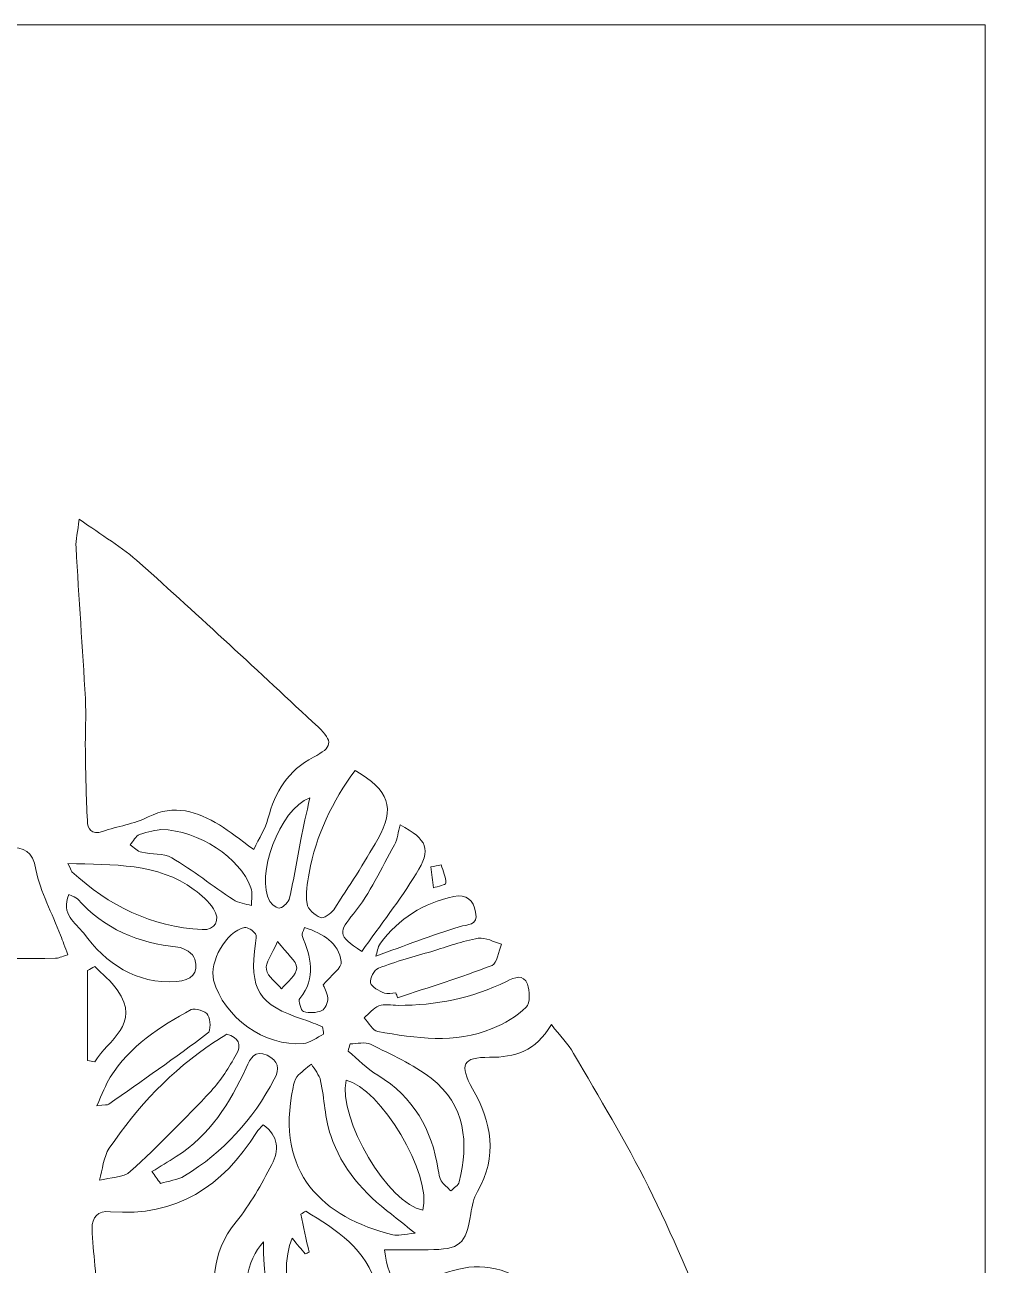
# Model space of a CAD drawing. Header units: inches. Extents: x 0.32 to 8.1, y -8.39 to -0.61.
# Drawn here: x 6.218 to 8.101, y -3.039 to -0.609 of the extents above; entities that cross this region are included whole.
import ezdxf

# ---------------------------------------------------------------- set-up
doc = ezdxf.new("R2010")
doc.units = ezdxf.units.IN
doc.header["$MEASUREMENT"] = 0
doc.layers.add('Layer 1', color=7, linetype='Continuous')

# ---------------------------------------------------------------- blocks, each defined once
blk = doc.blocks.new('block 2')
at = {"layer": 'Layer 1', "lineweight": 0}
for points, knots in [([(0.316, -8.3941), (0.316, -5.7992), (0.316, -3.2043), (0.316, -0.6095), (2.9109, -0.6095), (5.5058, -0.6095), (8.1006, -0.6095), (8.1006, -3.2034), (8.1006, -5.7974), (8.1006, -8.3939), (8.0751, -8.3939), (8.055, -8.3939), (8.0349, -8.3939), (5.4619, -8.394), (2.889, -8.394), (0.316, -8.3941)], [0, 0, 0, 0, 1, 1, 1, 2, 2, 2, 3, 3, 3, 4, 4, 4, 5, 5, 5, 5]), ([(6.667, -2.2248), (6.6778, -2.2019), (6.6897, -2.184), (6.6948, -2.1645), (6.7086, -2.1118), (6.7337, -2.0698), (6.7841, -2.0438), (6.8211, -2.0248), (6.8231, -2.0129), (6.793, -1.9848), (6.6774, -1.8769), (6.5614, -1.7693), (6.4436, -1.6637), (6.4095, -1.633), (6.369, -1.6094), (6.3247, -1.5778), (6.3219, -1.6022), (6.3177, -1.618), (6.3185, -1.6335), (6.3241, -1.7321), (6.3314, -1.8306), (6.3368, -1.9292), (6.3386, -1.9632), (6.3362, -1.9974), (6.3368, -2.0315), (6.3375, -2.0769), (6.3386, -2.1224), (6.3407, -2.1678), (6.3415, -2.1853), (6.3488, -2.1966), (6.3704, -2.1893), (6.4001, -2.1793), (6.4324, -2.1749), (6.46, -2.161), (6.5116, -2.135), (6.556, -2.1503), (6.5997, -2.1767), (6.6202, -2.1891), (6.6388, -2.2045), (6.667, -2.2248)], [0, 0, 0, 0, 1, 1, 1, 2, 2, 2, 3, 3, 3, 4, 4, 4, 5, 5, 5, 6, 6, 6, 7, 7, 7, 8, 8, 8, 9, 9, 9, 10, 10, 10, 11, 11, 11, 12, 12, 12, 13, 13, 13, 13]), ([(6.667, -2.2248), (6.6388, -2.2045), (6.6202, -2.1891), (6.5997, -2.1767), (6.556, -2.1503), (6.5116, -2.135), (6.46, -2.161), (6.4324, -2.1749), (6.4001, -2.1793), (6.3704, -2.1893), (6.3488, -2.1966), (6.3415, -2.1853), (6.3407, -2.1678), (6.3386, -2.1224), (6.3375, -2.0769), (6.3368, -2.0315), (6.3362, -1.9974), (6.3386, -1.9632), (6.3368, -1.9292), (6.3314, -1.8306), (6.3241, -1.7321), (6.3185, -1.6335), (6.3177, -1.618), (6.3219, -1.6022), (6.3247, -1.5778), (6.369, -1.6094), (6.4095, -1.633), (6.4436, -1.6637), (6.5614, -1.7693), (6.6774, -1.8769), (6.793, -1.9848), (6.8231, -2.0129), (6.8211, -2.0248), (6.7841, -2.0438), (6.7337, -2.0698), (6.7086, -2.1118), (6.6948, -2.1645), (6.6897, -2.184), (6.6778, -2.2019), (6.667, -2.2248)], [0, 0, 0, 0, 1, 1, 1, 2, 2, 2, 3, 3, 3, 4, 4, 4, 5, 5, 5, 6, 6, 6, 7, 7, 7, 8, 8, 8, 9, 9, 9, 10, 10, 10, 11, 11, 11, 12, 12, 12, 13, 13, 13, 13]), ([(6.8654, -2.0697), (6.8209, -2.1301), (6.7891, -2.1964), (6.7753, -2.2709), (6.7717, -2.2906), (6.7684, -2.3114), (6.7713, -2.3308), (6.7729, -2.3414), (6.7865, -2.3534), (6.7975, -2.3581), (6.8032, -2.3605), (6.8183, -2.3506), (6.8236, -2.3426), (6.8535, -2.2973), (6.8833, -2.2517), (6.9101, -2.2045), (6.9446, -2.1437), (6.9325, -2.1083), (6.8654, -2.0697)], [0, 0, 0, 0, 1, 1, 1, 2, 2, 2, 3, 3, 3, 4, 4, 4, 5, 5, 5, 6, 6, 6, 6]), ([(6.8654, -2.0697), (6.9325, -2.1083), (6.9446, -2.1437), (6.9101, -2.2045), (6.8833, -2.2517), (6.8535, -2.2973), (6.8236, -2.3426), (6.8183, -2.3506), (6.8032, -2.3605), (6.7975, -2.3581), (6.7865, -2.3534), (6.7729, -2.3414), (6.7713, -2.3308), (6.7684, -2.3114), (6.7717, -2.2906), (6.7753, -2.2709), (6.7891, -2.1964), (6.8209, -2.1301), (6.8654, -2.0697)], [0, 0, 0, 0, 1, 1, 1, 2, 2, 2, 3, 3, 3, 4, 4, 4, 5, 5, 5, 6, 6, 6, 6]), ([(6.777, -2.1233), (6.7167, -2.1461), (6.6693, -2.2776), (6.6985, -2.3263), (6.7024, -2.3328), (6.7136, -2.3409), (6.7185, -2.3393), (6.7263, -2.3368), (6.7354, -2.3276), (6.7372, -2.3196), (6.7457, -2.2817), (6.7516, -2.2432), (6.7591, -2.205), (6.764, -2.1798), (6.77, -2.1547), (6.777, -2.1233)], [0, 0, 0, 0, 1, 1, 1, 2, 2, 2, 3, 3, 3, 4, 4, 4, 5, 5, 5, 5]), ([(6.777, -2.1233), (6.77, -2.1547), (6.764, -2.1798), (6.7591, -2.205), (6.7516, -2.2432), (6.7457, -2.2817), (6.7372, -2.3196), (6.7354, -2.3276), (6.7263, -2.3368), (6.7185, -2.3393), (6.7136, -2.3409), (6.7024, -2.3328), (6.6985, -2.3263), (6.6693, -2.2776), (6.7167, -2.1461), (6.777, -2.1233)], [0, 0, 0, 0, 1, 1, 1, 2, 2, 2, 3, 3, 3, 4, 4, 4, 5, 5, 5, 5]), ([(6.4849, -2.1855), (6.4771, -2.1872), (6.4594, -2.1894), (6.4432, -2.1954), (6.4355, -2.1983), (6.4307, -2.2087), (6.4245, -2.2158), (6.4321, -2.2207), (6.439, -2.2281), (6.4473, -2.2301), (6.4667, -2.2348), (6.4899, -2.2316), (6.506, -2.241), (6.5478, -2.2657), (6.5862, -2.2961), (6.6268, -2.3229), (6.6369, -2.3295), (6.6504, -2.3309), (6.6624, -2.3346), (6.6622, -2.3229), (6.6652, -2.31), (6.6614, -2.2997), (6.6394, -2.2406), (6.5606, -2.1876), (6.4849, -2.1855)], [0, 0, 0, 0, 1, 1, 1, 2, 2, 2, 3, 3, 3, 4, 4, 4, 5, 5, 5, 6, 6, 6, 7, 7, 7, 8, 8, 8, 8]), ([(6.4849, -2.1855), (6.5606, -2.1876), (6.6394, -2.2406), (6.6614, -2.2997), (6.6652, -2.31), (6.6622, -2.3229), (6.6624, -2.3346), (6.6504, -2.3309), (6.6369, -2.3295), (6.6268, -2.3229), (6.5862, -2.2961), (6.5478, -2.2657), (6.506, -2.241), (6.4899, -2.2316), (6.4667, -2.2348), (6.4473, -2.2301), (6.439, -2.2281), (6.4321, -2.2207), (6.4245, -2.2158), (6.4307, -2.2087), (6.4355, -2.1983), (6.4432, -2.1954), (6.4594, -2.1894), (6.4771, -2.1872), (6.4849, -2.1855)], [0, 0, 0, 0, 1, 1, 1, 2, 2, 2, 3, 3, 3, 4, 4, 4, 5, 5, 5, 6, 6, 6, 7, 7, 7, 8, 8, 8, 8]), ([(6.8785, -2.4247), (6.9152, -2.3727), (6.9532, -2.3242), (6.9854, -2.2721), (7.0154, -2.2237), (7.0076, -2.2059), (6.9537, -2.1762), (6.95, -2.1899), (6.9489, -2.2043), (6.9425, -2.2158), (6.9172, -2.2616), (6.8949, -2.3103), (6.8625, -2.3506), (6.834, -2.386), (6.8295, -2.392), (6.8785, -2.4247)], [0, 0, 0, 0, 1, 1, 1, 2, 2, 2, 3, 3, 3, 4, 4, 4, 5, 5, 5, 5]), ([(6.8785, -2.4247), (6.8295, -2.392), (6.834, -2.386), (6.8625, -2.3506), (6.8949, -2.3103), (6.9172, -2.2616), (6.9425, -2.2158), (6.9489, -2.2043), (6.95, -2.1899), (6.9537, -2.1762), (7.0076, -2.2059), (7.0154, -2.2237), (6.9854, -2.2721), (6.9532, -2.3242), (6.9152, -2.3727), (6.8785, -2.4247)], [0, 0, 0, 0, 1, 1, 1, 2, 2, 2, 3, 3, 3, 4, 4, 4, 5, 5, 5, 5]), ([(6.3025, -2.431), (6.2968, -2.4157), (6.2927, -2.4042), (6.2883, -2.3928), (6.2716, -2.35), (6.2487, -2.3084), (6.24, -2.2641), (6.2328, -2.2273), (6.2182, -2.2201), (6.1851, -2.2206), (6.0748, -2.2225), (5.9645, -2.2211), (5.8543, -2.223), (5.8407, -2.2233), (5.8208, -2.2329), (5.8158, -2.2438), (5.8105, -2.2549), (5.8161, -2.2753), (5.8238, -2.2873), (5.8345, -2.304), (5.8536, -2.3151), (5.8653, -2.3314), (5.8804, -2.3522), (5.898, -2.3745), (5.903, -2.3985), (5.909, -2.4266), (5.9204, -2.4386), (5.9474, -2.4386), (6.0576, -2.4384), (6.1678, -2.4383), (6.278, -2.4379), (6.2839, -2.4379), (6.2898, -2.4347), (6.3025, -2.431)], [0, 0, 0, 0, 1, 1, 1, 2, 2, 2, 3, 3, 3, 4, 4, 4, 5, 5, 5, 6, 6, 6, 7, 7, 7, 8, 8, 8, 9, 9, 9, 10, 10, 10, 11, 11, 11, 11]), ([(6.3025, -2.431), (6.2898, -2.4347), (6.2839, -2.4379), (6.278, -2.4379), (6.1678, -2.4383), (6.0576, -2.4384), (5.9474, -2.4386), (5.9204, -2.4386), (5.909, -2.4266), (5.903, -2.3985), (5.898, -2.3745), (5.8804, -2.3522), (5.8653, -2.3314), (5.8536, -2.3151), (5.8345, -2.304), (5.8238, -2.2873), (5.8161, -2.2753), (5.8105, -2.2549), (5.8158, -2.2438), (5.8208, -2.2329), (5.8407, -2.2233), (5.8543, -2.223), (5.9645, -2.2211), (6.0748, -2.2225), (6.1851, -2.2206), (6.2182, -2.2201), (6.2328, -2.2273), (6.24, -2.2641), (6.2487, -2.3084), (6.2716, -2.35), (6.2883, -2.3928), (6.2927, -2.4042), (6.2968, -2.4157), (6.3025, -2.431)], [0, 0, 0, 0, 1, 1, 1, 2, 2, 2, 3, 3, 3, 4, 4, 4, 5, 5, 5, 6, 6, 6, 7, 7, 7, 8, 8, 8, 9, 9, 9, 10, 10, 10, 11, 11, 11, 11]), ([(6.3028, -2.252), (6.3073, -2.2617), (6.308, -2.266), (6.3105, -2.2683), (6.3827, -2.3349), (6.4665, -2.3762), (6.5656, -2.3816), (6.5916, -2.3831), (6.6026, -2.363), (6.5879, -2.3407), (6.5784, -2.3263), (6.5645, -2.3139), (6.5504, -2.3036), (6.4774, -2.2501), (6.3921, -2.2553), (6.3028, -2.252)], [0, 0, 0, 0, 1, 1, 1, 2, 2, 2, 3, 3, 3, 4, 4, 4, 5, 5, 5, 5]), ([(6.3028, -2.252), (6.3921, -2.2553), (6.4774, -2.2501), (6.5504, -2.3036), (6.5645, -2.3139), (6.5784, -2.3263), (6.5879, -2.3407), (6.6026, -2.363), (6.5916, -2.3831), (6.5656, -2.3816), (6.4665, -2.3762), (6.3827, -2.3349), (6.3105, -2.2683), (6.308, -2.266), (6.3073, -2.2617), (6.3028, -2.252)], [0, 0, 0, 0, 1, 1, 1, 2, 2, 2, 3, 3, 3, 4, 4, 4, 5, 5, 5, 5]), ([(7.0345, -2.2548), (7.0276, -2.2561), (7.0207, -2.2574), (7.0138, -2.2587), (7.0156, -2.2724), (7.0173, -2.2862), (7.0191, -2.2999), (7.0277, -2.2969), (7.0437, -2.2935), (7.0436, -2.2909), (7.043, -2.2787), (7.038, -2.2668), (7.0345, -2.2548)], [0, 0, 0, 0, 1, 1, 1, 2, 2, 2, 3, 3, 3, 4, 4, 4, 4]), ([(7.0345, -2.2548), (7.038, -2.2668), (7.043, -2.2787), (7.0436, -2.2909), (7.0437, -2.2935), (7.0277, -2.2969), (7.0191, -2.2999), (7.0173, -2.2862), (7.0156, -2.2724), (7.0138, -2.2587), (7.0207, -2.2574), (7.0276, -2.2561), (7.0345, -2.2548)], [0, 0, 0, 0, 1, 1, 1, 2, 2, 2, 3, 3, 3, 4, 4, 4, 4]), ([(6.3047, -2.313), (6.2873, -2.3514), (6.3186, -2.3689), (6.3329, -2.3881), (6.3775, -2.4483), (6.4354, -2.4885), (6.5156, -2.4834), (6.5444, -2.4815), (6.5597, -2.4668), (6.5515, -2.4393), (6.5484, -2.4288), (6.5303, -2.4169), (6.5181, -2.4158), (6.4403, -2.4087), (6.3739, -2.38), (6.3212, -2.3214), (6.3182, -2.318), (6.3126, -2.3169), (6.3047, -2.313)], [0, 0, 0, 0, 1, 1, 1, 2, 2, 2, 3, 3, 3, 4, 4, 4, 5, 5, 5, 6, 6, 6, 6]), ([(6.3047, -2.313), (6.3126, -2.3169), (6.3182, -2.318), (6.3212, -2.3214), (6.3739, -2.38), (6.4403, -2.4087), (6.5181, -2.4158), (6.5303, -2.4169), (6.5484, -2.4288), (6.5515, -2.4393), (6.5597, -2.4668), (6.5444, -2.4815), (6.5156, -2.4834), (6.4354, -2.4885), (6.3775, -2.4483), (6.3329, -2.3881), (6.3186, -2.3689), (6.2873, -2.3514), (6.3047, -2.313)], [0, 0, 0, 0, 1, 1, 1, 2, 2, 2, 3, 3, 3, 4, 4, 4, 5, 5, 5, 6, 6, 6, 6]), ([(6.9063, -2.4335), (6.9628, -2.4133), (7.0155, -2.3929), (7.0694, -2.3762), (7.0866, -2.3709), (7.1068, -2.3747), (7.1018, -2.3475), (7.0974, -2.324), (7.0839, -2.3115), (7.0588, -2.317), (6.9996, -2.3297), (6.9511, -2.3597), (6.9151, -2.4085), (6.9096, -2.4159), (6.9086, -2.4267), (6.9063, -2.4335)], [0, 0, 0, 0, 1, 1, 1, 2, 2, 2, 3, 3, 3, 4, 4, 4, 5, 5, 5, 5]), ([(6.9063, -2.4335), (6.9086, -2.4267), (6.9096, -2.4159), (6.9151, -2.4085), (6.9511, -2.3597), (6.9996, -2.3297), (7.0588, -2.317), (7.0839, -2.3115), (7.0974, -2.324), (7.1018, -2.3475), (7.1068, -2.3747), (7.0866, -2.3709), (7.0694, -2.3762), (7.0155, -2.3929), (6.9628, -2.4133), (6.9063, -2.4335)], [0, 0, 0, 0, 1, 1, 1, 2, 2, 2, 3, 3, 3, 4, 4, 4, 5, 5, 5, 5]), ([(6.8039, -2.5864), (6.8032, -2.5816), (6.8025, -2.5768), (6.8018, -2.572), (6.7893, -2.5672), (6.7771, -2.5618), (6.7645, -2.5577), (6.6766, -2.5292), (6.6575, -2.4989), (6.6702, -2.4083), (6.6711, -2.4021), (6.6735, -2.3933), (6.6705, -2.39), (6.665, -2.3839), (6.6549, -2.3762), (6.6486, -2.3776), (6.613, -2.3853), (6.579, -2.4452), (6.5883, -2.4807), (6.6074, -2.5531), (6.6887, -2.6116), (6.7638, -2.6047), (6.7776, -2.6034), (6.7905, -2.5928), (6.8039, -2.5864)], [0, 0, 0, 0, 1, 1, 1, 2, 2, 2, 3, 3, 3, 4, 4, 4, 5, 5, 5, 6, 6, 6, 7, 7, 7, 8, 8, 8, 8]), ([(6.8039, -2.5864), (6.7905, -2.5928), (6.7776, -2.6034), (6.7638, -2.6047), (6.6887, -2.6116), (6.6074, -2.5531), (6.5883, -2.4807), (6.579, -2.4452), (6.613, -2.3853), (6.6486, -2.3776), (6.6549, -2.3762), (6.665, -2.3839), (6.6705, -2.39), (6.6735, -2.3933), (6.6711, -2.4021), (6.6702, -2.4083), (6.6575, -2.4989), (6.6766, -2.5292), (6.7645, -2.5577), (6.7771, -2.5618), (6.7893, -2.5672), (6.8018, -2.572), (6.8025, -2.5768), (6.8032, -2.5816), (6.8039, -2.5864)], [0, 0, 0, 0, 1, 1, 1, 2, 2, 2, 3, 3, 3, 4, 4, 4, 5, 5, 5, 6, 6, 6, 7, 7, 7, 8, 8, 8, 8]), ([(6.7665, -2.3776), (6.7637, -2.3862), (6.7607, -2.3904), (6.7617, -2.393), (6.7779, -2.4348), (6.7911, -2.4758), (6.757, -2.5164), (6.7535, -2.5204), (6.7595, -2.5403), (6.7646, -2.542), (6.7754, -2.5456), (6.7898, -2.5448), (6.8003, -2.5402), (6.8068, -2.5374), (6.8125, -2.524), (6.8119, -2.5158), (6.8112, -2.5044), (6.8042, -2.4935), (6.8029, -2.4901), (6.8185, -2.471), (6.8402, -2.4559), (6.8385, -2.4444), (6.8329, -2.4077), (6.8035, -2.3895), (6.7665, -2.3776)], [0, 0, 0, 0, 1, 1, 1, 2, 2, 2, 3, 3, 3, 4, 4, 4, 5, 5, 5, 6, 6, 6, 7, 7, 7, 8, 8, 8, 8]), ([(6.7665, -2.3776), (6.8035, -2.3895), (6.8329, -2.4077), (6.8385, -2.4444), (6.8402, -2.4559), (6.8185, -2.471), (6.8029, -2.4901), (6.8042, -2.4935), (6.8112, -2.5044), (6.8119, -2.5158), (6.8125, -2.524), (6.8068, -2.5374), (6.8003, -2.5402), (6.7898, -2.5448), (6.7754, -2.5456), (6.7646, -2.542), (6.7595, -2.5403), (6.7535, -2.5204), (6.757, -2.5164), (6.7911, -2.4758), (6.7779, -2.4348), (6.7617, -2.393), (6.7607, -2.3904), (6.7637, -2.3862), (6.7665, -2.3776)], [0, 0, 0, 0, 1, 1, 1, 2, 2, 2, 3, 3, 3, 4, 4, 4, 5, 5, 5, 6, 6, 6, 7, 7, 7, 8, 8, 8, 8]), ([(6.7137, -2.4049), (6.7025, -2.4309), (6.6895, -2.4467), (6.6917, -2.4599), (6.6941, -2.4738), (6.711, -2.4852), (6.7215, -2.4978), (6.7321, -2.4841), (6.7513, -2.4704), (6.7511, -2.4569), (6.7509, -2.4428), (6.7321, -2.429), (6.7137, -2.4049)], [0, 0, 0, 0, 1, 1, 1, 2, 2, 2, 3, 3, 3, 4, 4, 4, 4]), ([(6.7137, -2.4049), (6.7321, -2.429), (6.7509, -2.4428), (6.7511, -2.4569), (6.7513, -2.4704), (6.7321, -2.4841), (6.7215, -2.4978), (6.711, -2.4852), (6.6941, -2.4738), (6.6917, -2.4599), (6.6895, -2.4467), (6.7025, -2.4309), (6.7137, -2.4049)], [0, 0, 0, 0, 1, 1, 1, 2, 2, 2, 3, 3, 3, 4, 4, 4, 4]), ([(6.9454, -2.5053), (6.9465, -2.5086), (6.9476, -2.5119), (6.9487, -2.5152), (7.0106, -2.4945), (7.0732, -2.4754), (7.134, -2.4518), (7.144, -2.4479), (7.1465, -2.4245), (7.1525, -2.4102), (7.1373, -2.4059), (7.1211, -2.3962), (7.107, -2.3986), (7.0761, -2.4039), (7.0463, -2.4152), (7.0161, -2.4242), (6.981, -2.4347), (6.9455, -2.444), (6.9114, -2.4571), (6.9031, -2.4602), (6.8936, -2.4777), (6.8957, -2.4857), (6.8979, -2.4944), (6.9124, -2.5013), (6.9229, -2.5059), (6.9291, -2.5087), (6.9378, -2.5057), (6.9454, -2.5053)], [0, 0, 0, 0, 1, 1, 1, 2, 2, 2, 3, 3, 3, 4, 4, 4, 5, 5, 5, 6, 6, 6, 7, 7, 7, 8, 8, 8, 9, 9, 9, 9]), ([(6.9454, -2.5053), (6.9378, -2.5057), (6.9291, -2.5087), (6.9229, -2.5059), (6.9124, -2.5013), (6.8979, -2.4944), (6.8957, -2.4857), (6.8936, -2.4777), (6.9031, -2.4602), (6.9114, -2.4571), (6.9455, -2.444), (6.981, -2.4347), (7.0161, -2.4242), (7.0463, -2.4152), (7.0761, -2.4039), (7.107, -2.3986), (7.1211, -2.3962), (7.1373, -2.4059), (7.1525, -2.4102), (7.1465, -2.4245), (7.144, -2.4479), (7.134, -2.4518), (7.0732, -2.4754), (7.0106, -2.4945), (6.9487, -2.5152), (6.9476, -2.5119), (6.9465, -2.5086), (6.9454, -2.5053)], [0, 0, 0, 0, 1, 1, 1, 2, 2, 2, 3, 3, 3, 4, 4, 4, 5, 5, 5, 6, 6, 6, 7, 7, 7, 8, 8, 8, 9, 9, 9, 9]), ([(6.3413, -2.6382), (6.3459, -2.639), (6.3505, -2.6398), (6.3551, -2.6406), (6.381, -2.5974), (6.447, -2.5677), (6.3995, -2.4998), (6.3874, -2.4825), (6.37, -2.4689), (6.3551, -2.4537), (6.3505, -2.4563), (6.3459, -2.459), (6.3413, -2.4616), (6.3413, -2.5205), (6.3413, -2.5793), (6.3413, -2.6382)], [0, 0, 0, 0, 1, 1, 1, 2, 2, 2, 3, 3, 3, 4, 4, 4, 5, 5, 5, 5]), ([(6.3413, -2.6382), (6.3413, -2.5793), (6.3413, -2.5205), (6.3413, -2.4616), (6.3459, -2.459), (6.3505, -2.4563), (6.3551, -2.4537), (6.37, -2.4689), (6.3874, -2.4825), (6.3995, -2.4998), (6.447, -2.5677), (6.381, -2.5974), (6.3551, -2.6406), (6.3505, -2.6398), (6.3459, -2.639), (6.3413, -2.6382)], [0, 0, 0, 0, 1, 1, 1, 2, 2, 2, 3, 3, 3, 4, 4, 4, 5, 5, 5, 5]), ([(6.9497, -2.53), (6.937, -2.53), (6.9232, -2.5268), (6.9121, -2.5309), (6.9011, -2.535), (6.8928, -2.5465), (6.8833, -2.5547), (6.8921, -2.5639), (6.8998, -2.5795), (6.9099, -2.5813), (6.9849, -2.5943), (7.0609, -2.6057), (7.1345, -2.5755), (7.1585, -2.5657), (7.1823, -2.5516), (7.2006, -2.5337), (7.2089, -2.5256), (7.2085, -2.5016), (7.2033, -2.4883), (7.1954, -2.4681), (7.1787, -2.475), (7.1622, -2.4831), (7.0953, -2.5159), (7.0239, -2.5302), (6.9497, -2.53)], [0, 0, 0, 0, 1, 1, 1, 2, 2, 2, 3, 3, 3, 4, 4, 4, 5, 5, 5, 6, 6, 6, 7, 7, 7, 8, 8, 8, 8]), ([(6.9497, -2.53), (7.0239, -2.5302), (7.0953, -2.5159), (7.1622, -2.4831), (7.1787, -2.475), (7.1954, -2.4681), (7.2033, -2.4883), (7.2085, -2.5016), (7.2089, -2.5256), (7.2006, -2.5337), (7.1823, -2.5516), (7.1585, -2.5657), (7.1345, -2.5755), (7.0609, -2.6057), (6.9849, -2.5943), (6.9099, -2.5813), (6.8998, -2.5795), (6.8921, -2.5639), (6.8833, -2.5547), (6.8928, -2.5465), (6.9011, -2.535), (6.9121, -2.5309), (6.9232, -2.5268), (6.937, -2.53), (6.9497, -2.53)], [0, 0, 0, 0, 1, 1, 1, 2, 2, 2, 3, 3, 3, 4, 4, 4, 5, 5, 5, 6, 6, 6, 7, 7, 7, 8, 8, 8, 8]), ([(6.3591, -2.7267), (6.3756, -2.7248), (6.3801, -2.7255), (6.3827, -2.7237), (6.4477, -2.6779), (6.513, -2.6325), (6.5765, -2.5848), (6.5828, -2.58), (6.5828, -2.5577), (6.5772, -2.549), (6.5721, -2.5412), (6.5517, -2.5343), (6.5444, -2.5383), (6.4831, -2.572), (6.4237, -2.6091), (6.3857, -2.6707), (6.3763, -2.6859), (6.3702, -2.703), (6.3591, -2.7267)], [0, 0, 0, 0, 1, 1, 1, 2, 2, 2, 3, 3, 3, 4, 4, 4, 5, 5, 5, 6, 6, 6, 6]), ([(6.3591, -2.7267), (6.3702, -2.703), (6.3763, -2.6859), (6.3857, -2.6707), (6.4237, -2.6091), (6.4831, -2.572), (6.5444, -2.5383), (6.5517, -2.5343), (6.5721, -2.5412), (6.5772, -2.549), (6.5828, -2.5577), (6.5828, -2.58), (6.5765, -2.5848), (6.513, -2.6325), (6.4477, -2.6779), (6.3827, -2.7237), (6.3801, -2.7255), (6.3756, -2.7248), (6.3591, -2.7267)], [0, 0, 0, 0, 1, 1, 1, 2, 2, 2, 3, 3, 3, 4, 4, 4, 5, 5, 5, 6, 6, 6, 6]), ([(6.9234, -3.0086), (6.932, -3.0807), (6.9563, -3.093), (7.0093, -3.0679), (7.0613, -3.0433), (7.1145, -3.0299), (7.1736, -3.0573), (7.2099, -3.0742), (7.2526, -3.0791), (7.293, -3.0849), (7.325, -3.0895), (7.3335, -3.1008), (7.3215, -3.1336), (7.3125, -3.1582), (7.3026, -3.1831), (7.2984, -3.2088), (7.287, -3.2781), (7.2658, -3.341), (7.2089, -3.3879), (7.1971, -3.3977), (7.1878, -3.4179), (7.1878, -3.4333), (7.1878, -3.48), (7.1922, -3.5267), (7.1968, -3.5733), (7.198, -3.5855), (7.2062, -3.6074), (7.2106, -3.6073), (7.2327, -3.6065), (7.2556, -3.6023), (7.2759, -3.5937), (7.2814, -3.5914), (7.2826, -3.5687), (7.2792, -3.5572), (7.2699, -3.5258), (7.2541, -3.4961), (7.2466, -3.4644), (7.2385, -3.4305), (7.245, -3.3948), (7.2799, -3.3796), (7.3177, -3.3631), (7.3266, -3.3375), (7.3221, -3.301), (7.3172, -3.2605), (7.3397, -3.2376), (7.3761, -3.2311), (7.4029, -3.2263), (7.4353, -3.2208), (7.4577, -3.2313), (7.4904, -3.2468), (7.5136, -3.2387), (7.5438, -3.2283), (7.5777, -3.2166), (7.582, -3.2001), (7.5695, -3.172), (7.527, -3.0763), (7.4875, -2.979), (7.4406, -2.8855), (7.3959, -2.7962), (7.3439, -2.7107), (7.2939, -2.6241), (7.2833, -2.6057), (7.2677, -2.59), (7.2502, -2.5676), (7.2191, -2.6203), (7.1781, -2.6319), (7.1289, -2.6317), (7.0763, -2.6314), (7.0694, -2.6461), (7.0958, -2.6932), (7.1327, -2.7592), (7.146, -2.8252), (7.1052, -2.8949), (7.0978, -2.9076), (7.0946, -2.9234), (7.0922, -2.9383), (7.0828, -2.9984), (7.0714, -3.0084), (7.0085, -3.0086), (6.9811, -3.0086), (6.9537, -3.0086), (6.9234, -3.0086)], [0, 0, 0, 0, 1, 1, 1, 2, 2, 2, 3, 3, 3, 4, 4, 4, 5, 5, 5, 6, 6, 6, 7, 7, 7, 8, 8, 8, 9, 9, 9, 10, 10, 10, 11, 11, 11, 12, 12, 12, 13, 13, 13, 14, 14, 14, 15, 15, 15, 16, 16, 16, 17, 17, 17, 18, 18, 18, 19, 19, 19, 20, 20, 20, 21, 21, 21, 22, 22, 22, 23, 23, 23, 24, 24, 24, 25, 25, 25, 26, 26, 26, 27, 27, 27, 27]), ([(6.9234, -3.0086), (6.9537, -3.0086), (6.9811, -3.0086), (7.0085, -3.0086), (7.0714, -3.0084), (7.0828, -2.9984), (7.0922, -2.9383), (7.0946, -2.9234), (7.0978, -2.9076), (7.1052, -2.8949), (7.146, -2.8252), (7.1327, -2.7592), (7.0958, -2.6932), (7.0694, -2.6461), (7.0763, -2.6314), (7.1289, -2.6317), (7.1781, -2.6319), (7.2191, -2.6203), (7.2502, -2.5676), (7.2677, -2.59), (7.2833, -2.6057), (7.2939, -2.6241), (7.3439, -2.7107), (7.3959, -2.7962), (7.4406, -2.8855), (7.4875, -2.979), (7.527, -3.0763), (7.5695, -3.172), (7.582, -3.2001), (7.5777, -3.2166), (7.5438, -3.2283), (7.5136, -3.2387), (7.4904, -3.2468), (7.4577, -3.2313), (7.4353, -3.2208), (7.4029, -3.2263), (7.3761, -3.2311), (7.3397, -3.2376), (7.3172, -3.2605), (7.3221, -3.301), (7.3266, -3.3375), (7.3177, -3.3631), (7.2799, -3.3796), (7.245, -3.3948), (7.2385, -3.4305), (7.2466, -3.4644), (7.2541, -3.4961), (7.2699, -3.5258), (7.2792, -3.5572), (7.2826, -3.5687), (7.2814, -3.5914), (7.2759, -3.5937), (7.2556, -3.6023), (7.2327, -3.6065), (7.2106, -3.6073), (7.2062, -3.6074), (7.198, -3.5855), (7.1968, -3.5733), (7.1922, -3.5267), (7.1878, -3.48), (7.1878, -3.4333), (7.1878, -3.4179), (7.1971, -3.3977), (7.2089, -3.3879), (7.2658, -3.341), (7.287, -3.2781), (7.2984, -3.2088), (7.3026, -3.1831), (7.3125, -3.1582), (7.3215, -3.1336), (7.3335, -3.1008), (7.325, -3.0895), (7.293, -3.0849), (7.2526, -3.0791), (7.2099, -3.0742), (7.1736, -3.0573), (7.1145, -3.0299), (7.0613, -3.0433), (7.0093, -3.0679), (6.9563, -3.093), (6.932, -3.0807), (6.9234, -3.0086)], [0, 0, 0, 0, 1, 1, 1, 2, 2, 2, 3, 3, 3, 4, 4, 4, 5, 5, 5, 6, 6, 6, 7, 7, 7, 8, 8, 8, 9, 9, 9, 10, 10, 10, 11, 11, 11, 12, 12, 12, 13, 13, 13, 14, 14, 14, 15, 15, 15, 16, 16, 16, 17, 17, 17, 18, 18, 18, 19, 19, 19, 20, 20, 20, 21, 21, 21, 22, 22, 22, 23, 23, 23, 24, 24, 24, 25, 25, 25, 26, 26, 26, 27, 27, 27, 27]), ([(6.6135, -2.5867), (6.6049, -2.5922), (6.5964, -2.5974), (6.588, -2.6029), (6.5055, -2.6575), (6.4392, -2.7285), (6.3838, -2.8096), (6.372, -2.8269), (6.3706, -2.8515), (6.3644, -2.8727), (6.3851, -2.8671), (6.4115, -2.8677), (6.4256, -2.8549), (6.4804, -2.805), (6.5325, -2.7518), (6.5833, -2.6978), (6.603, -2.6769), (6.6181, -2.6512), (6.6327, -2.6262), (6.6437, -2.6074), (6.6377, -2.5926), (6.6135, -2.5867)], [0, 0, 0, 0, 1, 1, 1, 2, 2, 2, 3, 3, 3, 4, 4, 4, 5, 5, 5, 6, 6, 6, 7, 7, 7, 7]), ([(6.6135, -2.5867), (6.6377, -2.5926), (6.6437, -2.6074), (6.6327, -2.6262), (6.6181, -2.6512), (6.603, -2.6769), (6.5833, -2.6978), (6.5325, -2.7518), (6.4804, -2.805), (6.4256, -2.8549), (6.4115, -2.8677), (6.3851, -2.8671), (6.3644, -2.8727), (6.3706, -2.8515), (6.372, -2.8269), (6.3838, -2.8096), (6.4392, -2.7285), (6.5055, -2.6575), (6.588, -2.6029), (6.5964, -2.5974), (6.6049, -2.5922), (6.6135, -2.5867)], [0, 0, 0, 0, 1, 1, 1, 2, 2, 2, 3, 3, 3, 4, 4, 4, 5, 5, 5, 6, 6, 6, 7, 7, 7, 7]), ([(6.4674, -2.8556), (6.4729, -2.8633), (6.4785, -2.871), (6.484, -2.8787), (6.4997, -2.874), (6.5173, -2.8723), (6.5309, -2.8641), (6.6074, -2.8178), (6.6654, -2.7536), (6.7072, -2.6747), (6.7178, -2.6547), (6.7158, -2.6377), (6.6931, -2.6278), (6.6682, -2.6169), (6.6608, -2.6332), (6.652, -2.6525), (6.6207, -2.7214), (6.5809, -2.7842), (6.5151, -2.8261), (6.4994, -2.8362), (6.4833, -2.8458), (6.4674, -2.8556)], [0, 0, 0, 0, 1, 1, 1, 2, 2, 2, 3, 3, 3, 4, 4, 4, 5, 5, 5, 6, 6, 6, 7, 7, 7, 7]), ([(6.4674, -2.8556), (6.4833, -2.8458), (6.4994, -2.8362), (6.5151, -2.8261), (6.5809, -2.7842), (6.6207, -2.7214), (6.652, -2.6525), (6.6608, -2.6332), (6.6682, -2.6169), (6.6931, -2.6278), (6.7158, -2.6377), (6.7178, -2.6547), (6.7072, -2.6747), (6.6654, -2.7536), (6.6074, -2.8178), (6.5309, -2.8641), (6.5173, -2.8723), (6.4997, -2.874), (6.484, -2.8787), (6.4785, -2.871), (6.4729, -2.8633), (6.4674, -2.8556)], [0, 0, 0, 0, 1, 1, 1, 2, 2, 2, 3, 3, 3, 4, 4, 4, 5, 5, 5, 6, 6, 6, 7, 7, 7, 7]), ([(6.8558, -2.6055), (6.8545, -2.6102), (6.8532, -2.6149), (6.8519, -2.6196), (6.8712, -2.6356), (6.8888, -2.6542), (6.91, -2.667), (6.9804, -2.7095), (7.0157, -2.7732), (7.0286, -2.852), (7.0298, -2.8595), (7.0305, -2.8678), (7.0343, -2.8739), (7.0391, -2.8814), (7.0469, -2.887), (7.0533, -2.8934), (7.059, -2.8875), (7.0681, -2.8824), (7.0698, -2.8755), (7.0883, -2.8008), (7.0825, -2.7247), (7.0145, -2.6727), (6.9789, -2.6454), (6.9366, -2.6264), (6.8959, -2.6063), (6.8851, -2.6009), (6.8693, -2.6055), (6.8558, -2.6055)], [0, 0, 0, 0, 1, 1, 1, 2, 2, 2, 3, 3, 3, 4, 4, 4, 5, 5, 5, 6, 6, 6, 7, 7, 7, 8, 8, 8, 9, 9, 9, 9]), ([(6.8558, -2.6055), (6.8693, -2.6055), (6.8851, -2.6009), (6.8959, -2.6063), (6.9366, -2.6264), (6.9789, -2.6454), (7.0145, -2.6727), (7.0825, -2.7247), (7.0883, -2.8008), (7.0698, -2.8755), (7.0681, -2.8824), (7.059, -2.8875), (7.0533, -2.8934), (7.0469, -2.887), (7.0391, -2.8814), (7.0343, -2.8739), (7.0305, -2.8678), (7.0298, -2.8595), (7.0286, -2.852), (7.0157, -2.7732), (6.9804, -2.7095), (6.91, -2.667), (6.8888, -2.6542), (6.8712, -2.6356), (6.8519, -2.6196), (6.8532, -2.6149), (6.8545, -2.6102), (6.8558, -2.6055)], [0, 0, 0, 0, 1, 1, 1, 2, 2, 2, 3, 3, 3, 4, 4, 4, 5, 5, 5, 6, 6, 6, 7, 7, 7, 8, 8, 8, 9, 9, 9, 9]), ([(6.9832, -2.9762), (6.9615, -2.9589), (6.9494, -2.9487), (6.9368, -2.9392), (6.8828, -2.8988), (6.8394, -2.8492), (6.8177, -2.7851), (6.8061, -2.7511), (6.8056, -2.7134), (6.798, -2.6779), (6.7955, -2.6662), (6.7861, -2.6559), (6.7799, -2.645), (6.7703, -2.6532), (6.7596, -2.6605), (6.7514, -2.6698), (6.7468, -2.6751), (6.7455, -2.6837), (6.7439, -2.691), (6.7086, -2.8592), (6.8024, -2.9447), (6.9395, -2.9797), (6.9491, -2.9821), (6.9604, -2.9782), (6.9832, -2.9762)], [0, 0, 0, 0, 1, 1, 1, 2, 2, 2, 3, 3, 3, 4, 4, 4, 5, 5, 5, 6, 6, 6, 7, 7, 7, 8, 8, 8, 8]), ([(6.9832, -2.9762), (6.9604, -2.9782), (6.9491, -2.9821), (6.9395, -2.9797), (6.8024, -2.9447), (6.7086, -2.8592), (6.7439, -2.691), (6.7455, -2.6837), (6.7468, -2.6751), (6.7514, -2.6698), (6.7596, -2.6605), (6.7703, -2.6532), (6.7799, -2.645), (6.7861, -2.6559), (6.7955, -2.6662), (6.798, -2.6779), (6.8056, -2.7134), (6.8061, -2.7511), (6.8177, -2.7851), (6.8394, -2.8492), (6.8828, -2.8988), (6.9368, -2.9392), (6.9494, -2.9487), (6.9615, -2.9589), (6.9832, -2.9762)], [0, 0, 0, 0, 1, 1, 1, 2, 2, 2, 3, 3, 3, 4, 4, 4, 5, 5, 5, 6, 6, 6, 7, 7, 7, 8, 8, 8, 8]), ([(6.9985, -2.9312), (7.0169, -2.8623), (6.9149, -2.6901), (6.8478, -2.6768), (6.8316, -2.752), (6.9307, -2.9192), (6.9985, -2.9312)], [0, 0, 0, 0, 1, 1, 1, 2, 2, 2, 2]), ([(6.9985, -2.9312), (6.9307, -2.9192), (6.8316, -2.752), (6.8478, -2.6768), (6.9149, -2.6901), (7.0169, -2.8623), (6.9985, -2.9312)], [0, 0, 0, 0, 1, 1, 1, 2, 2, 2, 2]), ([(6.6853, -2.7637), (6.6801, -2.7698), (6.6756, -2.774), (6.6724, -2.779), (6.6059, -2.8845), (6.5152, -2.945), (6.3858, -2.9341), (6.3612, -2.9321), (6.3496, -2.9448), (6.3499, -2.9674), (6.3503, -2.9914), (6.3537, -3.0154), (6.3556, -3.0394), (6.3604, -3.1027), (6.3604, -3.1027), (6.2981, -3.1094), (6.2438, -3.1153), (6.2282, -3.1375), (6.2434, -3.187), (6.2517, -3.214), (6.2966, -3.2502), (6.3258, -3.2527), (6.3718, -3.2568), (6.408, -3.2329), (6.4419, -3.2077), (6.4709, -3.1861), (6.4998, -3.1781), (6.5342, -3.1884), (6.5463, -3.1921), (6.5585, -3.1967), (6.5709, -3.1977), (6.5816, -3.1985), (6.5982, -3.1984), (6.6021, -3.1922), (6.6076, -3.1836), (6.6064, -3.1683), (6.6034, -3.1571), (6.5836, -3.085), (6.5802, -3.017), (6.6324, -2.9538), (6.6603, -2.92), (6.682, -2.8806), (6.7026, -2.8416), (6.7169, -2.8146), (6.7162, -2.7861), (6.6853, -2.7637)], [0, 0, 0, 0, 1, 1, 1, 2, 2, 2, 3, 3, 3, 4, 4, 4, 5, 5, 5, 6, 6, 6, 7, 7, 7, 8, 8, 8, 9, 9, 9, 10, 10, 10, 11, 11, 11, 12, 12, 12, 13, 13, 13, 14, 14, 14, 15, 15, 15, 15]), ([(6.6853, -2.7637), (6.7162, -2.7861), (6.7169, -2.8146), (6.7026, -2.8416), (6.682, -2.8806), (6.6603, -2.92), (6.6324, -2.9538), (6.5802, -3.017), (6.5836, -3.085), (6.6034, -3.1571), (6.6064, -3.1683), (6.6076, -3.1836), (6.6021, -3.1922), (6.5982, -3.1984), (6.5816, -3.1985), (6.5709, -3.1977), (6.5585, -3.1967), (6.5463, -3.1921), (6.5342, -3.1884), (6.4998, -3.1781), (6.4709, -3.1861), (6.4419, -3.2077), (6.408, -3.2329), (6.3718, -3.2568), (6.3258, -3.2527), (6.2966, -3.2502), (6.2517, -3.214), (6.2434, -3.187), (6.2282, -3.1375), (6.2438, -3.1153), (6.2981, -3.1094), (6.3604, -3.1027), (6.3604, -3.1027), (6.3556, -3.0394), (6.3537, -3.0154), (6.3503, -2.9914), (6.3499, -2.9674), (6.3496, -2.9448), (6.3612, -2.9321), (6.3858, -2.9341), (6.5152, -2.945), (6.6059, -2.8845), (6.6724, -2.779), (6.6756, -2.774), (6.6801, -2.7698), (6.6853, -2.7637)], [0, 0, 0, 0, 1, 1, 1, 2, 2, 2, 3, 3, 3, 4, 4, 4, 5, 5, 5, 6, 6, 6, 7, 7, 7, 8, 8, 8, 9, 9, 9, 10, 10, 10, 11, 11, 11, 12, 12, 12, 13, 13, 13, 14, 14, 14, 15, 15, 15, 15]), ([(6.7424, -2.9863), (6.7096, -3.0539), (6.7509, -3.2364), (6.8065, -3.2733), (6.8451, -3.211), (6.7859, -3.1495), (6.8023, -3.0882), (6.8663, -3.1639), (6.8314, -3.2554), (6.8471, -3.3395), (6.8988, -3.2593), (6.9277, -3.1741), (6.907, -3.0818), (6.8903, -3.0075), (6.8281, -2.97), (6.7693, -2.9331), (6.7658, -2.935), (6.7624, -2.937), (6.759, -2.9389), (6.7644, -2.9638), (6.7698, -2.9887), (6.7753, -3.0136), (6.7727, -3.0146), (6.7702, -3.0156), (6.7676, -3.0166), (6.7601, -3.0076), (6.7526, -2.9986), (6.7424, -2.9863)], [0, 0, 0, 0, 1, 1, 1, 2, 2, 2, 3, 3, 3, 4, 4, 4, 5, 5, 5, 6, 6, 6, 7, 7, 7, 8, 8, 8, 9, 9, 9, 9]), ([(6.7424, -2.9863), (6.7526, -2.9986), (6.7601, -3.0076), (6.7676, -3.0166), (6.7702, -3.0156), (6.7727, -3.0146), (6.7753, -3.0136), (6.7698, -2.9887), (6.7644, -2.9638), (6.759, -2.9389), (6.7624, -2.937), (6.7658, -2.935), (6.7693, -2.9331), (6.8281, -2.97), (6.8903, -3.0075), (6.907, -3.0818), (6.9277, -3.1741), (6.8988, -3.2593), (6.8471, -3.3395), (6.8314, -3.2554), (6.8663, -3.1639), (6.8023, -3.0882), (6.7859, -3.1495), (6.8451, -3.211), (6.8065, -3.2733), (6.7509, -3.2364), (6.7096, -3.0539), (6.7424, -2.9863)], [0, 0, 0, 0, 1, 1, 1, 2, 2, 2, 3, 3, 3, 4, 4, 4, 5, 5, 5, 6, 6, 6, 7, 7, 7, 8, 8, 8, 9, 9, 9, 9]), ([(6.6861, -2.9935), (6.6182, -3.0637), (6.6443, -3.2594), (6.7785, -3.3291), (6.7219, -3.2244), (6.6849, -3.1144), (6.6861, -2.9935)], [0, 0, 0, 0, 1, 1, 1, 2, 2, 2, 2]), ([(6.6861, -2.9935), (6.6849, -3.1144), (6.7219, -3.2244), (6.7785, -3.3291), (6.6443, -3.2594), (6.6182, -3.0637), (6.6861, -2.9935)], [0, 0, 0, 0, 1, 1, 1, 2, 2, 2, 2])]:
    blk.add_open_spline(points, degree=3, knots=knots, dxfattribs=at)

msp = doc.modelspace()

# ---------------------------------------------------------------- block references
at = {"layer": 'Layer 1'}
msp.add_blockref('block 2', (0, 0), dxfattribs=at)

doc.saveas('drawing.dxf')
